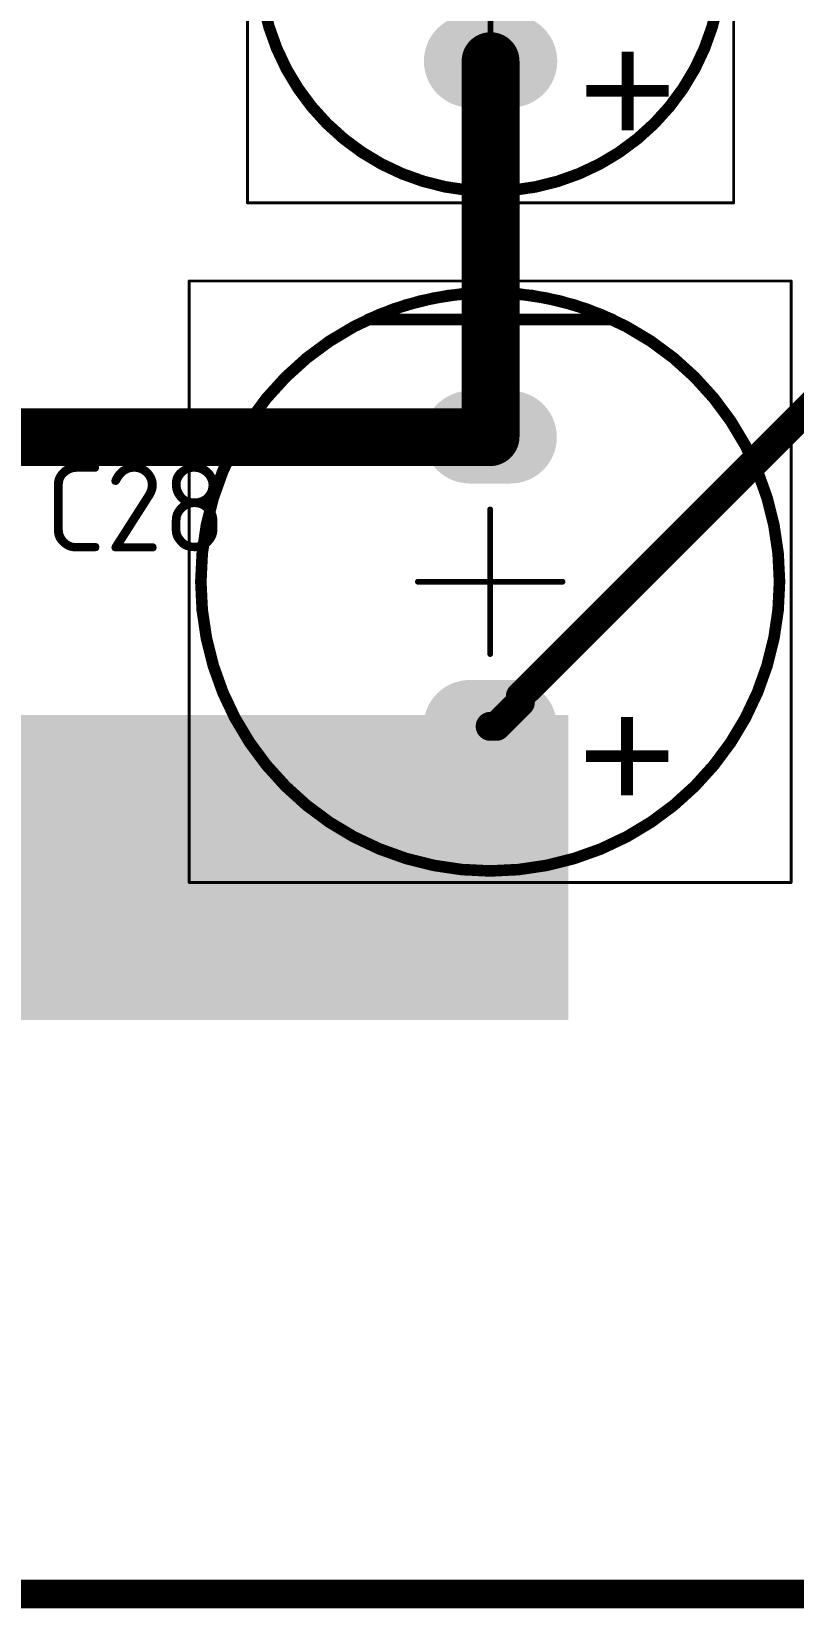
# Model space of a CAD drawing. Header units: inches. Extents: x 0 to 220, y 0 to 115.
# Drawn here: x 173.57 to 186.73, y -0.25 to 27.01 of the extents above; entities that cross this region are included whole.
import ezdxf

# ---------------------------------------------------------------- set-up
doc = ezdxf.new("R2010")
doc.units = ezdxf.units.IN
for name, color, linetype in [('Bottom Layer- Bottom', 5, 'Continuous'), ('Bottom Solder- Bot Mask', 6, 'Continuous'), ('Keep-Out Layer- Board', 6, 'Continuous'), ('Mechanical 13', 56, 'Continuous'), ('Mechanical 15', 56, 'Continuous'), ('Multi-Layer', 9, 'Continuous'), ('Top Layer- Top', 1, 'Continuous'), ('Top Overlay- Top Silk', 2, 'Continuous'), ('Top Solder- Top Mask', 216, 'Continuous')]:
    doc.layers.add(name, color=color, linetype=linetype)
doc.styles.add('Arial', font='', dxfattribs={"height": 0.2})
doc.styles.add('GOST type B', font='', dxfattribs={"height": 0.2})
doc.styles.get('Arial').set_extended_font_data('Arial')
doc.styles.get('GOST type B').set_extended_font_data('GOST type B')

# ---------------------------------------------------------------- blocks, each defined once
blk = doc.blocks.new('CAP_TH_ALPOLY_D8_00___S3_50___H12_00___173')
at = {"layer": 'Bottom Layer- Bottom'}
h = blk.add_hatch(color=7, dxfattribs=at)
edge = h.paths.add_edge_path()
edge.add_arc((-1.75, 0.35), 0.7, 0, 180)
edge.add_line((-2.45, 0.35), (-2.45, -0.35))
edge.add_arc((-1.75, -0.35), 0.7, 180, 360)
edge.add_line((-1.05, -0.35), (-1.05, 0.35))
h = blk.add_hatch(color=7, dxfattribs=at)
edge = h.paths.add_edge_path()
edge.add_arc((1.75, -0.35), 0.7, 180, 360)
edge.add_line((2.45, -0.35), (2.45, 0.35))
edge.add_arc((1.75, 0.35), 0.7, 0, 180)
edge.add_line((1.05, 0.35), (1.05, -0.35))
at = {"layer": 'Bottom Solder- Bot Mask'}
h = blk.add_hatch(color=7, dxfattribs=at)
edge = h.paths.add_edge_path()
edge.add_arc((-1.75, 0.35), 0.802, 0, 180)
edge.add_line((-2.552, 0.35), (-2.552, -0.35))
edge.add_arc((-1.75, -0.35), 0.802, 180, 360)
edge.add_line((-0.948, -0.35), (-0.948, 0.35))
h = blk.add_hatch(color=7, dxfattribs=at)
edge = h.paths.add_edge_path()
edge.add_arc((1.75, -0.35), 0.802, 180, 360)
edge.add_line((2.552, -0.35), (2.552, 0.35))
edge.add_arc((1.75, 0.35), 0.802, 0, 180)
edge.add_line((0.948, 0.35), (0.948, -0.35))
at = {"layer": 'Multi-Layer'}
h = blk.add_hatch(color=9, dxfattribs=at)
edge = h.paths.add_edge_path()
edge.add_arc((-1.75, 0.35), 0.7, 0, 180)
edge.add_line((-2.45, 0.35), (-2.45, -0.35))
edge.add_arc((-1.75, -0.35), 0.7, 180, 360)
edge.add_line((-1.05, -0.35), (-1.05, 0.35))
h = blk.add_hatch(color=9, dxfattribs=at)
edge = h.paths.add_edge_path()
edge.add_arc((1.75, -0.35), 0.7, 180, 360)
edge.add_line((2.45, -0.35), (2.45, 0.35))
edge.add_arc((1.75, 0.35), 0.7, 0, 180)
edge.add_line((1.05, 0.35), (1.05, -0.35))
at = {"layer": 'Top Layer- Top'}
h = blk.add_hatch(color=7, dxfattribs=at)
edge = h.paths.add_edge_path()
edge.add_arc((-1.75, 0.35), 0.7, 0, 180)
edge.add_line((-2.45, 0.35), (-2.45, -0.35))
edge.add_arc((-1.75, -0.35), 0.7, 180, 360)
edge.add_line((-1.05, -0.35), (-1.05, 0.35))
h = blk.add_hatch(color=7, dxfattribs=at)
edge = h.paths.add_edge_path()
edge.add_arc((1.75, -0.35), 0.7, 180, 360)
edge.add_line((2.45, -0.35), (2.45, 0.35))
edge.add_arc((1.75, 0.35), 0.7, 0, 180)
edge.add_line((1.05, 0.35), (1.05, -0.35))
at = {"layer": 'Top Solder- Top Mask'}
h = blk.add_hatch(color=7, dxfattribs=at)
edge = h.paths.add_edge_path()
edge.add_arc((-1.75, 0.35), 0.802, 0, 180)
edge.add_line((-2.552, 0.35), (-2.552, -0.35))
edge.add_arc((-1.75, -0.35), 0.802, 180, 360)
edge.add_line((-0.948, -0.35), (-0.948, 0.35))
h = blk.add_hatch(color=7, dxfattribs=at)
edge = h.paths.add_edge_path()
edge.add_arc((1.75, -0.35), 0.802, 180, 360)
edge.add_line((2.552, -0.35), (2.552, 0.35))
edge.add_arc((1.75, 0.35), 0.802, 0, 180)
edge.add_line((0.948, 0.35), (0.948, -0.35))
at = {"layer": 'Mechanical 13'}
for points in [[(4, 0, 0.1, 0.1, 1), (-4, 0, 0.1, 0.1, 1)], [(-3.65, 1.69, 0.05, 0.05, 1), (-3.6, 1.69, 0.05, 0.05, 1)], [(-4.025, 0, 0.05, 0.05, 1), (-3.975, 0, 0.05, 0.05, 1)], [(3.975, 0, 0.05, 0.05, 1), (4.025, 0, 0.05, 0.05, 1)], [(-3.65, -1.69, 0.05, 0.05, 1), (-3.6, -1.69, 0.05, 0.05, 1)]]:
    blk.add_lwpolyline(points, format="xyseb", close=True, dxfattribs=at)
blk.add_lwpolyline([(-3.625, -1.69, 0.1, 0.1, 0), (-3.625, 1.69, 0.1, 0.1, 0)], format="xyseb", dxfattribs=at)
at = {"layer": 'Mechanical 15'}
for points in [[(4.2, 4.2, 0.05, 0.05, 0), (-4.2, 4.2, 0.05, 0.05, 0)], [(-4.2, -4.2, 0.05, 0.05, 0), (-4.2, 4.2, 0.05, 0.05, 0)], [(4.2, -4.2, 0.05, 0.05, 0), (4.2, 4.2, 0.05, 0.05, 0)], [(0, 0, 0.1, 0.1, 0), (0, 1.25, 0.1, 0.1, 0)], [(-1.25, 0, 0.1, 0.1, 0), (0, 0, 0.1, 0.1, 0)], [(1.25, 0, 0.1, 0.1, 0), (0, 0, 0.1, 0.1, 0)], [(0, -1.25, 0.1, 0.1, 0), (0, 0, 0.1, 0.1, 0)], [(-4.2, -4.2, 0.05, 0.05, 0), (4.2, -4.2, 0.05, 0.05, 0)]]:
    blk.add_lwpolyline(points, format="xyseb", dxfattribs=at)
for points in [[(-4.212, 4.2, 0.025, 0.025, 1), (-4.187, 4.2, 0.025, 0.025, 1)], [(-4.212, 4.2, 0.025, 0.025, 1), (-4.187, 4.2, 0.025, 0.025, 1)], [(4.188, 4.2, 0.025, 0.025, 1), (4.213, 4.2, 0.025, 0.025, 1)], [(4.188, 4.2, 0.025, 0.025, 1), (4.213, 4.2, 0.025, 0.025, 1)], [(-0.025, 1.25, 0.05, 0.05, 1), (0.025, 1.25, 0.05, 0.05, 1)], [(-1.275, 0, 0.05, 0.05, 1), (-1.225, 0, 0.05, 0.05, 1)], [(-0.025, 0, 0.05, 0.05, 1), (0.025, 0, 0.05, 0.05, 1)], [(-0.025, 0, 0.05, 0.05, 1), (0.025, 0, 0.05, 0.05, 1)], [(-0.025, 0, 0.05, 0.05, 1), (0.025, 0, 0.05, 0.05, 1)], [(-0.025, 0, 0.05, 0.05, 1), (0.025, 0, 0.05, 0.05, 1)], [(1.225, 0, 0.05, 0.05, 1), (1.275, 0, 0.05, 0.05, 1)], [(-0.025, -1.25, 0.05, 0.05, 1), (0.025, -1.25, 0.05, 0.05, 1)], [(-4.212, -4.2, 0.025, 0.025, 1), (-4.187, -4.2, 0.025, 0.025, 1)], [(-4.212, -4.2, 0.025, 0.025, 1), (-4.187, -4.2, 0.025, 0.025, 1)], [(4.188, -4.2, 0.025, 0.025, 1), (4.213, -4.2, 0.025, 0.025, 1)], [(4.188, -4.2, 0.025, 0.025, 1), (4.213, -4.2, 0.025, 0.025, 1)]]:
    blk.add_lwpolyline(points, format="xyseb", close=True, dxfattribs=at)
at = {"layer": 'Top Overlay- Top Silk'}
blk.add_line((-3.625, 1.69), (-3.625, -1.69), dxfattribs=at)
for points in [[(4, 0, 0.2, 0.2, 1), (-4, 0, 0.2, 0.2, 1)], [(-3.675, 1.69, 0.1, 0.1, 1), (-3.575, 1.69, 0.1, 0.1, 1)], [(-3.675, 1.69, 0.1, 0.1, 1), (-3.575, 1.69, 0.1, 0.1, 1)], [(-4.05, 0, 0.1, 0.1, 1), (-3.95, 0, 0.1, 0.1, 1)], [(3.95, 0, 0.1, 0.1, 1), (4.05, 0, 0.1, 0.1, 1)], [(-3.675, -1.69, 0.1, 0.1, 1), (-3.575, -1.69, 0.1, 0.1, 1)], [(-3.675, -1.69, 0.1, 0.1, 1), (-3.575, -1.69, 0.1, 0.1, 1)]]:
    blk.add_lwpolyline(points, format="xyseb", close=True, dxfattribs=at)
for points in [[(-3.625, -1.69, 0.2, 0.2, -0.221695), (-3.625, 1.69, 0.2, 0.2, 0)], [(-3.625, -1.69, 0.2, 0.2, 0), (-3.625, 1.69, 0.2, 0.2, 0)]]:
    blk.add_lwpolyline(points, format="xyseb", dxfattribs=at)
blk.add_arc((0, 0), 4, 154.9993, 205.0005, dxfattribs=at)
at = {"layer": 'Top Overlay- Top Silk', "style": 'Arial'}
blk.add_text('+', height=2, dxfattribs=at).set_placement((1.45, 1.4))
blk = doc.blocks.new('CAP_TH_ALUM_ELEC_D10_00___S5_00___H21_00___184')
at = {"layer": 'Bottom Layer- Bottom'}
h = blk.add_hatch(color=7, dxfattribs=at)
edge = h.paths.add_edge_path()
edge.add_arc((-2.5, 0.35), 0.7, 0, 180)
edge.add_line((-3.2, 0.35), (-3.2, -0.35))
edge.add_arc((-2.5, -0.35), 0.7, 180, 360)
edge.add_line((-1.8, -0.35), (-1.8, 0.35))
h = blk.add_hatch(color=7, dxfattribs=at)
edge = h.paths.add_edge_path()
edge.add_arc((2.5, -0.35), 0.7, 180, 360)
edge.add_line((3.2, -0.35), (3.2, 0.35))
edge.add_arc((2.5, 0.35), 0.7, 0, 180)
edge.add_line((1.8, 0.35), (1.8, -0.35))
at = {"layer": 'Bottom Solder- Bot Mask'}
h = blk.add_hatch(color=7, dxfattribs=at)
edge = h.paths.add_edge_path()
edge.add_arc((-2.5, 0.35), 0.802, 0, 180)
edge.add_line((-3.302, 0.35), (-3.302, -0.35))
edge.add_arc((-2.5, -0.35), 0.802, 180, 360)
edge.add_line((-1.698, -0.35), (-1.698, 0.35))
h = blk.add_hatch(color=7, dxfattribs=at)
edge = h.paths.add_edge_path()
edge.add_arc((2.5, -0.35), 0.802, 180, 360)
edge.add_line((3.302, -0.35), (3.302, 0.35))
edge.add_arc((2.5, 0.35), 0.802, 0, 180)
edge.add_line((1.698, 0.35), (1.698, -0.35))
at = {"layer": 'Multi-Layer'}
h = blk.add_hatch(color=9, dxfattribs=at)
edge = h.paths.add_edge_path()
edge.add_arc((-2.5, 0.35), 0.7, 0, 180)
edge.add_line((-3.2, 0.35), (-3.2, -0.35))
edge.add_arc((-2.5, -0.35), 0.7, 180, 360)
edge.add_line((-1.8, -0.35), (-1.8, 0.35))
h = blk.add_hatch(color=9, dxfattribs=at)
edge = h.paths.add_edge_path()
edge.add_arc((2.5, -0.35), 0.7, 180, 360)
edge.add_line((3.2, -0.35), (3.2, 0.35))
edge.add_arc((2.5, 0.35), 0.7, 0, 180)
edge.add_line((1.8, 0.35), (1.8, -0.35))
at = {"layer": 'Top Layer- Top'}
h = blk.add_hatch(color=7, dxfattribs=at)
edge = h.paths.add_edge_path()
edge.add_arc((-2.5, 0.35), 0.7, 0, 180)
edge.add_line((-3.2, 0.35), (-3.2, -0.35))
edge.add_arc((-2.5, -0.35), 0.7, 180, 360)
edge.add_line((-1.8, -0.35), (-1.8, 0.35))
h = blk.add_hatch(color=7, dxfattribs=at)
edge = h.paths.add_edge_path()
edge.add_arc((2.5, -0.35), 0.7, 180, 360)
edge.add_line((3.2, -0.35), (3.2, 0.35))
edge.add_arc((2.5, 0.35), 0.7, 0, 180)
edge.add_line((1.8, 0.35), (1.8, -0.35))
at = {"layer": 'Top Solder- Top Mask'}
h = blk.add_hatch(color=7, dxfattribs=at)
edge = h.paths.add_edge_path()
edge.add_arc((-2.5, 0.35), 0.802, 0, 180)
edge.add_line((-3.302, 0.35), (-3.302, -0.35))
edge.add_arc((-2.5, -0.35), 0.802, 180, 360)
edge.add_line((-1.698, -0.35), (-1.698, 0.35))
h = blk.add_hatch(color=7, dxfattribs=at)
edge = h.paths.add_edge_path()
edge.add_arc((2.5, -0.35), 0.802, 180, 360)
edge.add_line((3.302, -0.35), (3.302, 0.35))
edge.add_arc((2.5, 0.35), 0.802, 0, 180)
edge.add_line((1.698, 0.35), (1.698, -0.35))
at = {"layer": 'Mechanical 13'}
for points in [[(5, 0, 0.1, 0.1, 1), (-5, 0, 0.1, 0.1, 1)], [(-4.557, 2.113, 0.05, 0.05, 1), (-4.507, 2.113, 0.05, 0.05, 1)], [(-5.025, 0, 0.05, 0.05, 1), (-4.975, 0, 0.05, 0.05, 1)], [(4.975, 0, 0.05, 0.05, 1), (5.025, 0, 0.05, 0.05, 1)], [(-4.557, -2.113, 0.05, 0.05, 1), (-4.507, -2.113, 0.05, 0.05, 1)]]:
    blk.add_lwpolyline(points, format="xyseb", close=True, dxfattribs=at)
blk.add_lwpolyline([(-4.532, -2.113, 0.1, 0.1, 0), (-4.532, 2.113, 0.1, 0.1, 0)], format="xyseb", dxfattribs=at)
at = {"layer": 'Mechanical 15'}
for points in [[(-5.2, -5.2, 0.05, 0.05, 0), (-5.2, 5.2, 0.05, 0.05, 0)], [(-5.2, 5.2, 0.05, 0.05, 0), (5.2, 5.2, 0.05, 0.05, 0)], [(5.2, -5.2, 0.05, 0.05, 0), (5.2, 5.2, 0.05, 0.05, 0)], [(0, 0, 0.1, 0.1, 0), (0, 1.25, 0.1, 0.1, 0)], [(0, 0, 0.1, 0.1, 0), (-1.25, 0, 0.1, 0.1, 0)], [(0, -1.25, 0.1, 0.1, 0), (0, 0, 0.1, 0.1, 0)], [(1.25, 0, 0.1, 0.1, 0), (0, 0, 0.1, 0.1, 0)], [(-5.2, -5.2, 0.05, 0.05, 0), (5.2, -5.2, 0.05, 0.05, 0)]]:
    blk.add_lwpolyline(points, format="xyseb", dxfattribs=at)
for points in [[(-5.212, 5.2, 0.025, 0.025, 1), (-5.187, 5.2, 0.025, 0.025, 1)], [(-5.212, 5.2, 0.025, 0.025, 1), (-5.187, 5.2, 0.025, 0.025, 1)], [(5.187, 5.2, 0.025, 0.025, 1), (5.212, 5.2, 0.025, 0.025, 1)], [(5.187, 5.2, 0.025, 0.025, 1), (5.212, 5.2, 0.025, 0.025, 1)], [(-0.025, 1.25, 0.05, 0.05, 1), (0.025, 1.25, 0.05, 0.05, 1)], [(-1.275, 0, 0.05, 0.05, 1), (-1.225, 0, 0.05, 0.05, 1)], [(-0.025, 0, 0.05, 0.05, 1), (0.025, 0, 0.05, 0.05, 1)], [(-0.025, 0, 0.05, 0.05, 1), (0.025, 0, 0.05, 0.05, 1)], [(-0.025, 0, 0.05, 0.05, 1), (0.025, 0, 0.05, 0.05, 1)], [(-0.025, 0, 0.05, 0.05, 1), (0.025, 0, 0.05, 0.05, 1)], [(1.225, 0, 0.05, 0.05, 1), (1.275, 0, 0.05, 0.05, 1)], [(-0.025, -1.25, 0.05, 0.05, 1), (0.025, -1.25, 0.05, 0.05, 1)], [(-5.212, -5.2, 0.025, 0.025, 1), (-5.187, -5.2, 0.025, 0.025, 1)], [(-5.212, -5.2, 0.025, 0.025, 1), (-5.187, -5.2, 0.025, 0.025, 1)], [(5.187, -5.2, 0.025, 0.025, 1), (5.212, -5.2, 0.025, 0.025, 1)], [(5.187, -5.2, 0.025, 0.025, 1), (5.212, -5.2, 0.025, 0.025, 1)]]:
    blk.add_lwpolyline(points, format="xyseb", close=True, dxfattribs=at)
at = {"layer": 'Top Overlay- Top Silk'}
blk.add_line((-4.532, 2.113), (-4.532, -2.113), dxfattribs=at)
for points in [[(5, 0, 0.2, 0.2, 1), (-5, 0, 0.2, 0.2, 1)], [(-4.582, 2.113, 0.1, 0.1, 1), (-4.482, 2.113, 0.1, 0.1, 1)], [(-4.582, 2.113, 0.1, 0.1, 1), (-4.482, 2.113, 0.1, 0.1, 1)], [(-5.05, 0, 0.1, 0.1, 1), (-4.95, 0, 0.1, 0.1, 1)], [(4.95, 0, 0.1, 0.1, 1), (5.05, 0, 0.1, 0.1, 1)], [(-4.582, -2.113, 0.1, 0.1, 1), (-4.482, -2.113, 0.1, 0.1, 1)], [(-4.582, -2.113, 0.1, 0.1, 1), (-4.482, -2.113, 0.1, 0.1, 1)]]:
    blk.add_lwpolyline(points, format="xyseb", close=True, dxfattribs=at)
for points in [[(-4.532, -2.113, 0.2, 0.2, -0.221695), (-4.532, 2.113, 0.2, 0.2, 0)], [(-4.532, -2.113, 0.2, 0.2, 0), (-4.532, 2.113, 0.2, 0.2, 0)]]:
    blk.add_lwpolyline(points, format="xyseb", dxfattribs=at)
blk.add_arc((0, 0), 5, 155, 205, dxfattribs=at)
at = {"layer": 'Top Overlay- Top Silk', "style": 'Arial'}
blk.add_text('+', height=2, dxfattribs=at).set_placement((2.2, 1.4))

msp = doc.modelspace()

# ---------------------------------------------------------------- hatches: boundary and pattern name
at = {"layer": 'Top Layer- Top'}
msp.add_hatch(color=1, dxfattribs=at).paths.add_polyline_path([(182.843, 9.925), (182.843, 15.195), (164.868, 15.195), (164.868, 10.717), (164.86, 10.709), (164.869, 10.7), (165.643, 10.7), (165.643, 10.065), (165.783, 9.925)])

# ---------------------------------------------------------------- linework, layer by layer
at = {"layer": 'Bottom Layer- Bottom'}
for points in [[(181.5, 20.007, 1, 1, 0), (181.5, 26.5, 1, 1, 0)], [(182.015, 15.522, 0.5, 0.5, 0), (191.5, 25.007, 0.5, 0.5, 0)], [(170, 20, 1, 1, 0), (181.493, 20, 1, 1, 0)], [(181.599, 15, 0.5, 0.5, 0), (182.015, 15.416, 0.5, 0.5, 0)], [(182.015, 15.416, 0.5, 0.5, 0), (182.015, 15.522, 0.5, 0.5, 0)], [(181.493, 15, 0.5, 0.5, 0), (181.599, 15, 0.5, 0.5, 0)]]:
    msp.add_lwpolyline(points, format="xyseb", dxfattribs=at)
for points in [[(181.25, 26.5, 0.5, 0.5, 1), (181.75, 26.5, 0.5, 0.5, 1)], [(181.243, 20, 0.5, 0.5, 1), (181.743, 20, 0.5, 0.5, 1)], [(181.25, 20.007, 0.5, 0.5, 1), (181.75, 20.007, 0.5, 0.5, 1)], [(181.89, 15.522, 0.25, 0.25, 1), (182.14, 15.522, 0.25, 0.25, 1)], [(181.89, 15.522, 0.25, 0.25, 1), (182.14, 15.522, 0.25, 0.25, 1)], [(181.89, 15.416, 0.25, 0.25, 1), (182.14, 15.416, 0.25, 0.25, 1)], [(181.89, 15.416, 0.25, 0.25, 1), (182.14, 15.416, 0.25, 0.25, 1)], [(181.368, 15, 0.25, 0.25, 1), (181.618, 15, 0.25, 0.25, 1)], [(181.474, 15, 0.25, 0.25, 1), (181.724, 15, 0.25, 0.25, 1)], [(181.474, 15, 0.25, 0.25, 1), (181.724, 15, 0.25, 0.25, 1)]]:
    msp.add_lwpolyline(points, format="xyseb", close=True, dxfattribs=at)
at = {"layer": 'Keep-Out Layer- Board'}
for points in [[(0, 0, 0.5, 0.5, 0), (220, 0, 0.5, 0.5, 0)], [(0, 0, 0.127, 0.127, 0), (220, 0, 0.127, 0.127, 0)]]:
    msp.add_lwpolyline(points, format="xyseb", dxfattribs=at)

# ---------------------------------------------------------------- block references
at = {"rotation": 270}
for name, p in [('CAP_TH_ALPOLY_D8_00___S3_50___H12_00___173', (181.5, 28.25)), ('CAP_TH_ALUM_ELEC_D10_00___S5_00___H21_00___184', (181.493, 17.5))]:
    msp.add_blockref(name, p, dxfattribs=at)

# ---------------------------------------------------------------- texts
at = {"layer": 'Top Overlay- Top Silk', "style": 'GOST type B'}
msp.add_text('C28', height=1.524, dxfattribs=at).set_placement((173.799, 18.024))

doc.saveas('drawing.dxf')
